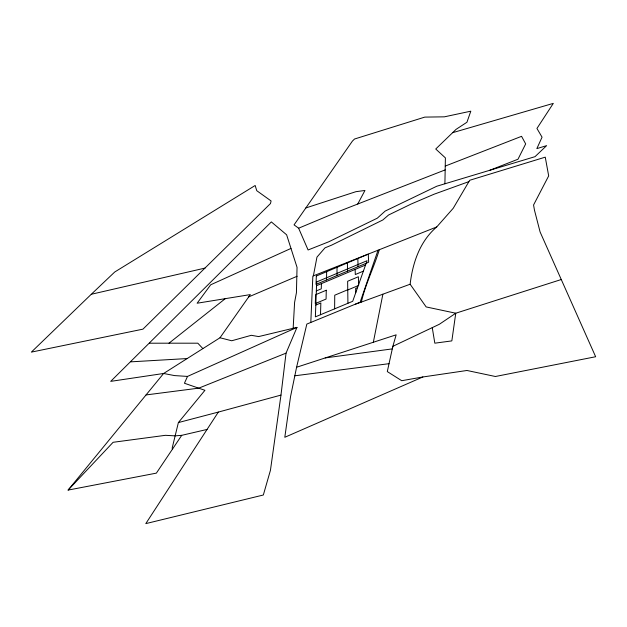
<?xml version="1.0" encoding="UTF-8"?>
<svg xmlns="http://www.w3.org/2000/svg" width="627" height="627" viewBox="0 0 627 627"><rect width="100%" height="100%" fill="white"/><g stroke="black" fill="none" stroke-linecap="round" stroke-linejoin="round"><path stroke-width="0.94" d="M336.989 275.543L337.028 267.29M334.622 308.837L334.74 295.199L347.75 289.752M444.904 183.774L445.397 157.894L435.741 149.014L456.072 129.358L466.95 122.241L470.806 111.183L444.371 116.834L424.792 117.108L354.529 139.014L352.405 141.114L294.063 224.866L298.632 228.212L308.092 249.977L328.791 241.771L377.321 218.165L385.174 211.072L436.76 186.235L535.019 156.664L546.626 145.636L536.845 148.615L542.057 137.172L536.939 128.464L553.304 103.377L452.631 132.689M326.495 279.971L326.675 271.663M320.507 314.723L320.852 302.959L315.812 305.067M321.424 283.616L321.275 288.843L316.345 290.912M310.804 322.45L312.849 276.06L436.721 226.958L453.227 208.274L469.701 180.278L545.255 157.158L548.68 175.889L533.569 204.974L534.455 210.116L540.098 231.974L595.65 356.739L495.385 376.498L466.966 370.479L422.864 376.976L401.735 380.707L387.29 371.576L392.863 346.316L396.154 334.826L296.587 367.257L290.528 396.679L284.807 437.285L422.864 376.976M280.974 395.096L218.345 412.08L145.801 523.623L263.332 495.009L270.441 470.289L280.974 395.096L286.037 353.142L296.986 327.38L187.512 376.419L174.533 375.589L163.616 373.48L110.689 381.373L271.342 221.911L286.625 234.804L297.041 267.345L296.43 292.715L294.596 302.402L293.154 328.297M313.375 275.856L316.964 257.109L324.982 247.869L331.565 245.165L382.815 219.983L388.583 214.998L411.359 203.94L434.08 194.213L468.918 181.611M373.355 342.193L382.878 294.196L410.129 284.227C412.691 262.799 419.847 241.317 436.721 226.958M296.587 367.257L306.83 324.081L360.133 302.214L378.034 250.22M187.512 376.419L184.432 383.246L204.935 390.315L178.381 422.567L172.119 448.281L172.652 448.861M355.344 304.181L361.371 302.081C365.455 283.96 373.974 267.439 379.304 249.718M357.735 204.034L364.961 190.459L355.893 191.69L305.843 207.952M207.051 429.44L181.728 435.334L156.366 473.134L68.108 490.087L163.616 373.48L219.999 337.765L250.33 294.596L197.121 303.225L210.688 284.799L290.983 248.425M68.108 490.087L113.103 442.294L165.426 435.318L175.145 435.859L181.728 435.334M91.276 294.282L31.35 352.123L142.956 329.151L270.496 203.532L271.083 200.946L256.749 190.686L255.165 185.49L114.733 272L91.276 294.282L205.068 268.082M149.516 343.212L168.984 343.188L225.273 298.664M248.723 296.885L297.167 276.241M316.541 285.677L365.541 265.041M363.378 271.138L355.29 274.548L355.156 269.414M298.632 228.212L337.193 212.051L445.17 169.893M347.75 289.987L358.636 285.426L358.378 276.758L347.64 281.264L347.922 303.296M357.555 287.597L355.634 288.396L355.744 292.699M286.037 353.142L198.783 388.144L146.044 394.932M445.241 166.077L521.562 136.325L525.669 143.912L517.98 159.234L489.789 170.285M361.371 302.081L382.878 294.196M561.408 279.477L455.758 313.218L439.355 324.269L392.863 346.316L392.29 348.894L325.201 357.915M178.381 422.567L218.345 412.08M296.986 327.38L258.645 336.581L251.286 335.304L231.739 340.767L219.999 337.765M294.831 375.792L389.03 363.684M130.808 361.842L186.924 358.573M168.984 343.188L197.819 343.196L202.834 348.565M410.129 284.227L426.156 306.924L455.758 313.218L451.84 340.892L434.824 343.181L432.254 327.631M357.829 258.504L358.072 266.663M347.413 262.901L347.515 271.115M326.267 290.238L326.079 299.063L315.287 303.578L315.632 294.706L326.267 290.238M316.682 281.946L315.373 316.862L352.703 301.297L367.077 260.699L316.682 281.946M316.345 276.021L316.024 284.376L368.66 262.204L368.268 254.092L316.345 276.021"/></g></svg>
